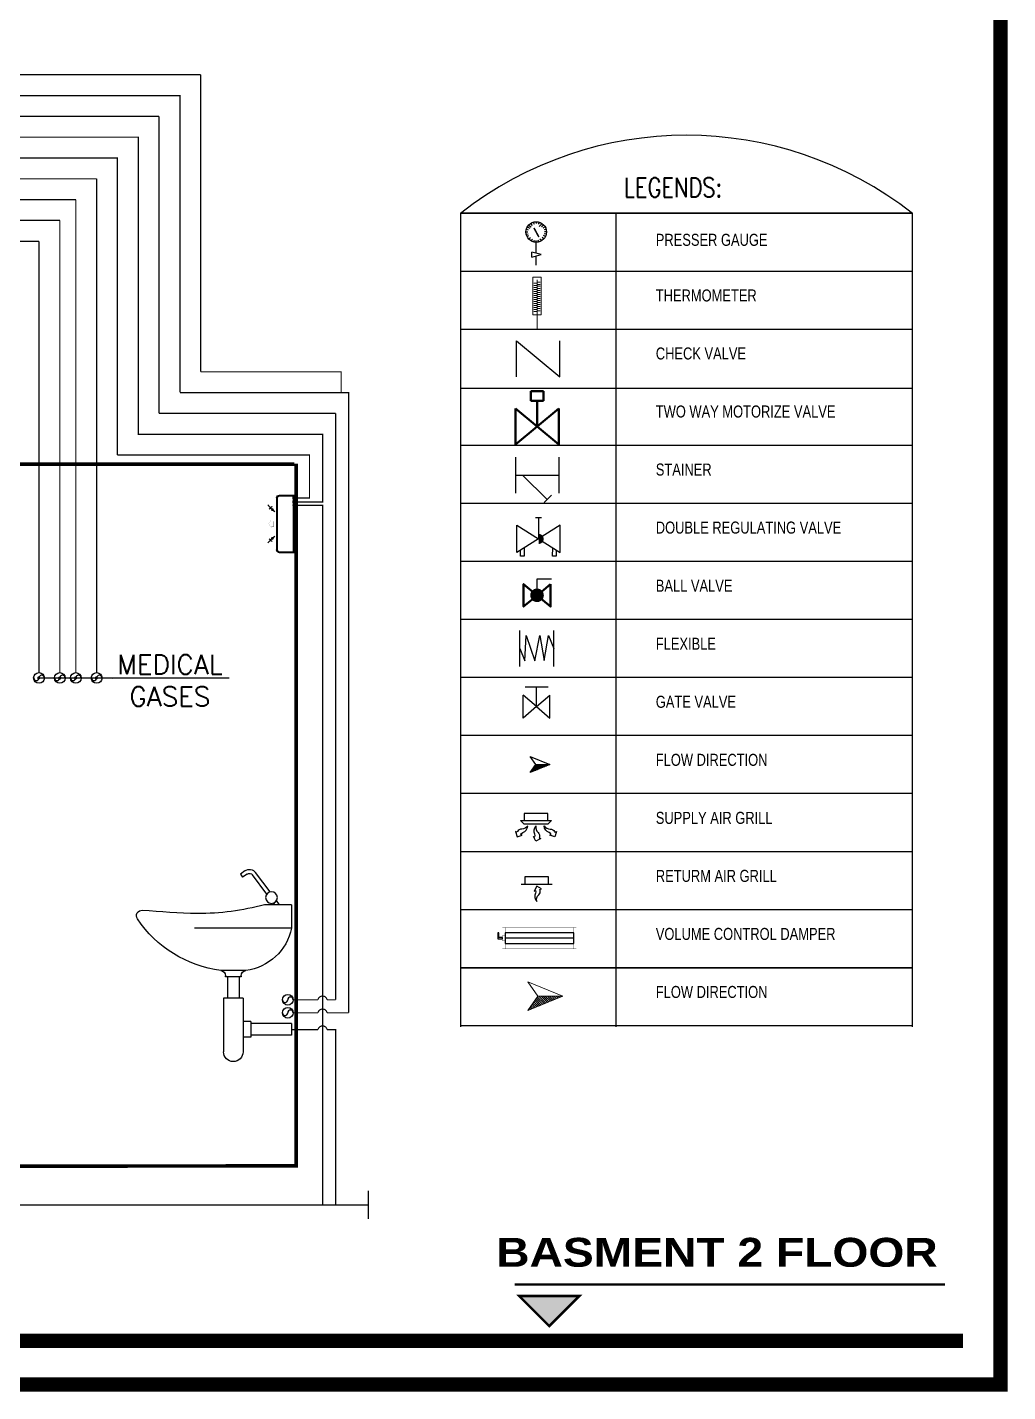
# Model space of a CAD drawing. Header units: inches. Extents: x -24112 to -17439, y -10663 to -8397.
# Drawn here: x -20898 to -20084, y -10663 to -9530 of the extents above; entities that cross this region are included whole.
import ezdxf
from ezdxf.lldxf.tags import DXFTag

# ---------------------------------------------------------------- set-up
doc = ezdxf.new("R2010")
doc.units = ezdxf.units.IN
doc.header["$LTSCALE"] = 300
doc.header["$MEASUREMENT"] = 0
doc.linetypes.add('CONTINUÏUS', pattern=[0])
doc.linetypes.add('HIDDEN', pattern=[0.375, 0.25, -0.125])
doc.layers.get('0').update_dxf_attribs({"linetype": 'CONTINUOUS'})
doc.layers.get('Defpoints').update_dxf_attribs({"color": 2, "linetype": 'CONTINUOUS'})
for name, color, linetype in [('A-TEXT', 252, 'CONTINUOUS'), ('AC-EA-DUCT', 8, 'CONTINUOUS'), ('AC-FA-DUCT', 8, 'CONTINUOUS'), ('AIR-DEVICES', 1, 'HIDDEN'), ('ch.w.ret.', 1, 'CONTINUOUS'), ('CHWS', 5, 'CONTINUOUS'), ('CI-PIPE', 153, 'CONTINUOUS'), ('COOLING WATER RETURN', 88, 'CONTINUOUS'), ('DUCT TEXT', 3, 'CONTINUOUS'), ('E-FIX', 4, 'CONTINUOUS'), ('Equipments', 1, 'CONTINUOUS'), ('FIXTURE', 1, 'CONTINUOUS'), ('M-AC-Grille', 3, 'CONTINUOUS'), ('M-TEXT', 3, 'CONTINUOUS'), ('MS-PL-TEXT', 3, 'CONTINUOUS'), ('P-N2O', 56, 'NO2_PIPE'), ('P-OX NEW', 180, 'OXYGEN_GAS'), ('P-VAC NEW', 211, 'VACCUM_GAS'), ('REF.PIPE', 5, 'CONTINUOUS'), ('S.A TEXT', 7, 'CONTINUOUS'), ('SA-DIM', 3, 'CONTINUOUS'), ('SA-LEADER', 30, 'CONTINUOUS'), ('SA-MA', 60, 'CONTINUOUS'), ('Smc_Units', 1, 'CONTINUOUS'), ('VALVE-', 1, 'CONTINUOUS'), ('VCD', 1, 'CONTINUOUS'), ('YH-CHWR', 4, 'CONTINUÏUS')]:
    doc.layers.add(name, color=color, linetype=linetype)
doc.layers.add('PIPE HANGER', color=1, linetype='CONTINUOUS', lineweight=5)
doc.styles.add('2nd Floor ELEC$0$SMC_DIMMING', font='simplex.shx', dxfattribs={"width": 0.8})
doc.styles.add('AB', font='ariblk.ttf')
doc.styles.add('ROMANS', font='romans')
doc.styles.add('SMC_TEXTING', font='simplex.shx', dxfattribs={"width": 0.8})
tags = doc.linetypes.add('CHLLID_WATER_SUPPLY', pattern='A,30.7,-5.08,["CHWS",Standard,S=2.54,R=0,X=-2.54,Y=-1.27],-10.46', length=46.24).pattern_tags.tags
tags[6] = DXFTag(74, 10)
tags = doc.linetypes.add('CONDENSATE_DRAIN', pattern='A,0.5,-0.2,["CD",Standard,S=0.1,R=0,X=-0.1,Y=-0.05],-0.2', length=0.9).pattern_tags.tags
tags[6] = DXFTag(74, 10)
tags = doc.linetypes.add('COOL_WATER', pattern='A,0.5,-0.2,["CW",Standard,S=0.1,R=0,X=-0.1,Y=-0.05],-0.2', length=0.9).pattern_tags.tags
tags[6] = DXFTag(74, 10)
tags = doc.linetypes.add('DRAINE', pattern='A,0.5,-0.2,["D",Standard,S=0.1,R=0,X=-0.1,Y=-0.05],-0.2', length=0.9).pattern_tags.tags
tags[6] = DXFTag(74, 10)
tags = doc.linetypes.add('HOT_WATER_RETURN', pattern='A,0.5,-0.2,["HWR",Standard,S=0.1,R=0,X=-0.1,Y=-0.05],-0.2', length=0.9).pattern_tags.tags
tags[6] = DXFTag(74, 10)
tags = doc.linetypes.add('HOT_WATER_SUPPLY', pattern='A,0.5,-0.2,["HW",Standard,S=0.1,R=0,X=-0.1,Y=-0.05],-0.2', length=0.9).pattern_tags.tags
tags[6] = DXFTag(74, 10)
tags = doc.linetypes.add('MA_LINE', pattern='A,0.5,-0.2,["MA",Standard,S=0.1,R=0,X=-0.1,Y=-0.05],-0.25', length=0.95).pattern_tags.tags
tags[6] = DXFTag(74, 10)
doc.linetypes.add('NO2_PIPE', pattern='A,0.5,-0.2,["N2O",Standard,S=0.1,R=0,X=-0.1,Y=-0.05],-0.25', length=0.95)
doc.linetypes.add('OXYGEN_GAS', pattern='A,0.5,-0.2,["OX",Standard,S=0.1,R=0,X=-0.1,Y=-0.05],-0.2', length=0.9)
tags = doc.linetypes.add('REFRIGERANT_RETURN', pattern='A,0.5,-0.2,["RR",Standard,S=0.1,R=0,X=-0.1,Y=-0.05],-0.2', length=0.9).pattern_tags.tags
tags[6] = DXFTag(74, 10)
tags = doc.linetypes.add('REFRIGERANT_SUPPLY', pattern='A,0.5,-0.2,["RS",Standard,S=0.1,R=0,X=-0.1,Y=-0.05],-0.2', length=0.9).pattern_tags.tags
tags[6] = DXFTag(74, 10)
doc.linetypes.add('VACCUM_GAS', pattern='A,0.5,-0.2,["VAC",Standard,S=0.1,R=0,X=-0.1,Y=-0.05],-0.25', length=0.95)
doc.dimstyles.new('2nd Floor ELEC$0$SMC_DOT_1-8', dxfattribs={"dimscale": 4, "dimtxt": 2, "dimasz": 0.66, "dimexe": 1.8, "dimexo": 0.625, "dimgap": 0.9, "dimtad": 0, "dimtih": 1, "dimtoh": 1, "dimdec": 0, "dimzin": 0, "dimdsep": 46, "dimlunit": 3, "dimtxsty": '2nd Floor ELEC$0$SMC_DIMMING', "dimcen": 0.09, "dimclrd": 34, "dimclre": 34, "dimclrt": 123, "dimadec": 0, "dimazin": 0, "dimtfac": 1, "dimtdec": 0, "dimtofl": 0, "dimtmove": 0, "dimatfit": 3, "dimldrblk": '2nd Floor ELEC$0$SMC_DOT', "dimfxl": 1, "dimtolj": 1, "dimtzin": 0, "dimarcsym": 0})

# ---------------------------------------------------------------- blocks, each defined once
blk = doc.blocks.new('A$C60FB6271')
at = {"linetype": 'ByBlock', "lineweight": 20}
for p, q in [((0, 4.35), (-0.29, 4.35)), ((0, 4.16), (-0.29, 4.16)), ((0, 3.98), (-0.29, 3.98)), ((0, 3.79), (-0.29, 3.79)), ((0, 4.26), (0.29, 4.26)), ((0, 4.07), (0.29, 4.07)), ((0, 3.88), (0.29, 3.88)), ((0, 3.6), (-0.29, 3.6)), ((0, 3.42), (-0.29, 3.42)), ((0, 3.23), (-0.29, 3.23)), ((0, 3.04), (-0.29, 3.04)), ((0, 2.85), (-0.29, 2.85)), ((0, 2.67), (-0.29, 2.67)), ((0, 3.7), (0.29, 3.7)), ((0, 3.51), (0.29, 3.51)), ((0, 3.32), (0.29, 3.32)), ((0, 3.14), (0.29, 3.14)), ((0, 2.95), (0.29, 2.95)), ((0, 2.76), (0.29, 2.76)), ((0, 2.57), (0.29, 2.57)), ((0, 2.48), (-0.29, 2.48)), ((0, 2.29), (-0.29, 2.29)), ((0, 2.11), (-0.29, 2.11)), ((0, 1.92), (-0.29, 1.92)), ((0, 1.73), (-0.29, 1.73)), ((0, 2.39), (0.29, 2.39)), ((0, 2.2), (0.29, 2.2)), ((0, 2.01), (0.29, 2.01)), ((0, 1.83), (0.29, 1.83)), ((0, 1.64), (0.29, 1.64))]:
    blk.add_line(p, q, dxfattribs=at)
at = {"layer": 'VALVE-', "lineweight": 20}
blk.add_line((0, 4.58), (0, 0), dxfattribs=at)
blk.add_lwpolyline([(-0.38, 4.82), (0.38, 4.82), (0.38, 1.33), (-0.38, 1.33)], close=True, dxfattribs=at)
blk = doc.blocks.new('flexible')
at = {"layer": 'Smc_Units', "lineweight": -3}
for p, q in [((0, 32), (0, -32)), ((60.4, 32), (60.4, -32)), ((9.1, -23.1), (0, 0)), ((17.2, 21.1), (9.1, -23.1)), ((24.4, -23.1), (17.2, 21.1)), ((33.5, 21.9), (24.4, -23.1)), ((48.8, -23.1), (33.5, 21.9)), ((51.4, 21.9), (48.8, -23.1)), ((60.4, 0), (51.4, 21.9))]:
    blk.add_line(p, q, dxfattribs=at)
blk = doc.blocks.new('TWO WAY VALVE')
at = {"lineweight": 50}
for p, q in [((-15, -18), (0, 0)), ((0, 0), (15, -18)), ((0, 0), (21.3, 0)), ((15, -18), (-15, -18))]:
    blk.add_line(p, q, dxfattribs=at)
blk.add_lwpolyline([(0, 0), (15, 18), (-15, 18), (0, 0)], dxfattribs=at)
blk.add_lwpolyline([(21.3, -5.2), (29.4, -5.2), (29.4, 5.2), (21.3, 5.2)], close=True, dxfattribs=at)
blk = doc.blocks.new('A$C5ECF5758')
at = {"color": 1}
for p, q in [((0, 0), (0, 295)), ((0, 295), (254, 295))]:
    blk.add_line(p, q, dxfattribs=at)
at = {"color": 1, "lineweight": 50}
for points in [[(0, 0), (-241, -200), (-241, 200)], [(241, 200), (0, 0), (241, -200)]]:
    blk.add_lwpolyline(points, close=True, dxfattribs=at)
at = {"color": 1, "linetype": 'HIDDEN', "const_width": 121}
blk.add_lwpolyline([(60, 1, 1), (-61, 1, 1)], format="xyb", close=True, dxfattribs=at)
blk = doc.blocks.new('NOT RETURN VALVE')
at = {"layer": 'Equipments', "color": 1, "lineweight": -3, "ltscale": 20}
for p, q in [((-18, -15), (-18, 15)), ((-18, 15), (18, -15)), ((18, -15), (18, 15))]:
    blk.add_line(p, q, dxfattribs=at)
blk = doc.blocks.new('AIRFLOW')
at = {"color": 1, "const_width": 0.1}
blk.add_lwpolyline([(2.5, 2.5), (0, 2.5), (0, -2.5), (2.5, -2.5), (2.5, -3.75), (5, 0), (2.5, 3.75)], close=True, dxfattribs=at)
blk = doc.blocks.new('A$C527C2674')
h = blk.add_hatch(color=100)
edge = h.paths.add_edge_path()
edge.add_arc((-20.7, 4.2), 7.48, 52.227, 75.9678)
edge.add_line((-18.9, 11.5), (-17.5, 12.9))
edge.add_arc((-10.2, 14.7), 7.48, 194.0322, 217.773)
h = blk.add_hatch(color=100)
edge = h.paths.add_edge_path()
edge.add_arc((-20.7, -4.2), 7.48, 284.0322, 307.773)
edge.add_arc((-10.2, -14.7), 7.48, 142.227, 165.9678)
edge.add_line((-17.5, -12.9), (-18.9, -11.5))
at = {"color": 100, "linetype": 'Continuous', "lineweight": 15}
for p, q in [((-17.5, 12.9), (-18.9, 11.5)), ((-17.5, -12.9), (-18.9, -11.5))]:
    blk.add_line(p, q, dxfattribs=at)
at = {"color": 1, "linetype": 'Continuous', "lineweight": 15}
for points in [[(-18.2, 12.2), (-18.9, 12.9, 0.209972), (-20.6, 12.3, -0.048271), (-19.5, 13.5, 0.048271), (-18.3, 14.6, -0.209972), (-20, 14), (-21.8, 15.8)], [(-18.2, -12.2), (-18.9, -12.9, -0.209972), (-20.6, -12.3, 0.048271), (-19.5, -13.5, -0.048271), (-18.3, -14.6, 0.209972), (-20, -14), (-21.8, -15.8)]]:
    blk.add_lwpolyline(points, format="xyb", dxfattribs=at)
at = {"color": 100, "linetype": 'Continuous', "lineweight": 15}
for points in [[(-18.9, 11.5, -0.103961), (-16.1, 10.1, -0.103961), (-17.5, 12.9, -0.103961)], [(-18.9, -11.5, 0.103961), (-16.1, -10.1, 0.103961), (-17.5, -12.9, 0.103961)]]:
    blk.add_lwpolyline(points, format="xyb", dxfattribs=at)
at = {"layer": 'AC-FA-DUCT', "color": 1}
for p, q in [((0, 24), (-12.1, 24)), ((0, 24), (0, -24)), ((-14.4, 21.6), (-14.4, -21.6)), ((-12.1, -24), (-6.1, -24)), ((-6.1, -24), (0, -24))]:
    blk.add_line(p, q, dxfattribs=at)
at = {"layer": 'AC-FA-DUCT', "color": 7}
blk.add_lwpolyline([(-13.7, 21.6), (-13.7, -21.6, 0.414214), (-12.1, -23.3), (-0.7, -23.3), (-0.7, 23.3), (-12.1, 23.3, 0.414214)], format="xyb", close=True, dxfattribs=at)
at = {"layer": 'AC-FA-DUCT', "color": 2}
for points in [[(-0.7, -15.2), (-0.7, -15.8), (0.2, -15.8), (0.2, -15.2)], [(-0.7, -17.5), (-0.7, -19.2), (0.5, -19.2), (0.5, -17.5)], [(-0.7, -20.8), (-0.7, -22.5), (0.5, -22.5), (0.5, -20.8)]]:
    blk.add_lwpolyline(points, close=True, dxfattribs=at)
at = {"layer": 'AC-FA-DUCT', "color": 1}
for centre, start, end in [((-12.1, 21.6), 90, 180), ((-12.1, -21.6), 180, 270)]:
    blk.add_arc(centre, 2.36, start, end, dxfattribs=at)
at = {"layer": 'AC-EA-DUCT', "color": 1, "xscale": 0.8388157894736888, "yscale": 0.8388157894736888, "zscale": 0.8388157894736888, "rotation": 180}
blk.add_blockref('AIRFLOW', (-16.8, 0), dxfattribs=at)
blk = doc.blocks.new('WBP-SV')
at = {"layer": 'FIXTURE', "lineweight": -3}
for p, q in [((2.78, 33.66), (4.63, 36.14)), ((3.2, 33.38), (5.03, 35.84)), ((5.71, 35.95), (6.3, 35.54)), ((6, 36.36), (6.59, 35.95)), ((6.59, 35.95), (6.3, 35.54)), ((0, 32), (3.5, 32)), ((0, 32), (0, 29)), ((1.55, 32), (1.95, 32.54)), ((2.17, 32), (2.34, 32.23)), ((0, 29), (12.48, 29)), ((5.89, 23.55), (9.11, 23.57)), ((6.5, 22.86), (6.5, 22.73)), ((8.5, 22.73), (8.5, 22.87)), ((6.5, 22.73), (8.5, 22.73)), ((6.75, 22.73), (6.75, 20)), ((8.25, 22.73), (8.25, 20)), ((6.25, 20), (6.25, 13.1)), ((6.25, 20), (8.75, 20)), ((8.75, 20), (8.75, 13.1)), ((0, 16.75), (5.25, 16.75)), ((5.25, 17), (5.25, 15)), ((5.25, 17), (6.25, 17)), ((0, 15.25), (5.25, 15.25)), ((5.25, 15), (6.25, 15))]:
    blk.add_line(p, q, dxfattribs=at)
blk.add_circle((2.59, 32.93), 0.75, dxfattribs=at)
for centre, radius, start, end in [((5.43, 35.54), 1, 55.2012, 143.367), ((5.43, 35.54), 0.5, 55.2012, 143.367), ((12, 63.24), 32.37, 254.7703, 270.1893), ((7.16, 38.69), 15.25, 277.3423, 326.1557), ((8.6, 149.68), 118.87, 271.6928, 275.1072), ((19.24, 30.59), 0.7, 326.1557, 95.1072), ((6.79, 30.44), 6.94, 191.9471, 262.5341), ((5.8, 22.86), 0.7, 0, 82.5341), ((9.2, 22.87), 0.7, 97.3423, 180), ((7.5, 13.1), 1.25, 180, 0)]:
    blk.add_arc(centre, radius, start, end, dxfattribs=at)
blk = doc.blocks.new('2nd Floor ELEC$0$SMC_DOT')
at = {"color": 0, "linetype": 'ByBlock', "lineweight": -2}
blk.add_line((-0.5, 0), (-1, 0), dxfattribs=at)
at = {"color": 0, "linetype": 'ByBlock', "const_width": 0.5}
blk.add_lwpolyline([(-0.25, 0, 1), (0.25, 0, 1)], format="xyb", close=True, dxfattribs=at)
blk = doc.blocks.new('CFRV')
at = {"layer": 'Equipments', "color": 1, "lineweight": -3}
blk.add_line((2.4, 17.5), (-2.7, 17.5), dxfattribs=at)
blk.add_lwpolyline([(-18, -11.4), (-18, 11.4), (18, -11.4), (18, 11.4)], close=True, dxfattribs=at)
at = {"layer": 'Equipments', "color": 1, "lineweight": -3, "ltscale": 0.03}
blk.add_lwpolyline([(0, 17.5), (0, 0), (2.1, 0)], dxfattribs=at)
at = {"layer": 'Equipments', "color": 1, "lineweight": -3}
blk.add_lwpolyline([(0, 2.1, 4.19, 4.19, -1), (0, -2.1, 0, 0, 0)], format="xyseb", dxfattribs=at)
for points in [[(-12.1, -7.6), (-12.1, -14.3), (-15, -14.3), (-15, -9.5)], [(14.6, -9.2), (14.6, -14.3), (11.6, -14.3), (11.7, -7.4)]]:
    blk.add_lwpolyline(points, dxfattribs=at)
blk = doc.blocks.new('STAINER')
at = {"layer": 'Equipments', "color": 1, "lineweight": -3}
for p, q in [((-14.8, 18), (15.1, 18)), ((0, 18), (0, -18)), ((0, 12), (20.4, -8.4)), ((22.8, -6), (16.8, -12.1)), ((-14.8, -18), (15.1, -18))]:
    blk.add_line(p, q, dxfattribs=at)
blk = doc.blocks.new('PRESSURE GAUGE')
at = {"layer": 'VALVE-'}
for p, q in [((-4.8, 34.6), (-3.3, 32.9)), ((-2.6, 35.7), (-1.7, 33.9)), ((0, 36.1), (0, 34.5)), ((0, 36.1), (0, 34.5)), ((2.6, 35.7), (1.7, 33.9)), ((4.8, 34.6), (2.5, 32)), ((-8.5, 27.5), (-6.9, 27.5)), ((-8.3, 25.6), (-6.6, 26)), ((-8.2, 29.8), (-6.6, 29.3)), ((-7.7, 23.8), (-6.1, 24.5)), ((-7.4, 31.7), (-5.4, 30.6)), ((-6.3, 33.3), (-4.3, 31.7)), ((-6.3, 21.8), (-4.8, 23)), ((6.3, 33.3), (4.3, 31.7)), ((6.3, 21.8), (4.8, 23)), ((7.4, 31.7), (5.4, 30.6)), ((7.7, 23.8), (6.1, 24.5)), ((8.2, 29.8), (6.6, 29.3)), ((8.3, 25.6), (6.6, 26)), ((8.5, 27.5), (6.9, 27.5)), ((-4.5, 20.3), (-3.1, 21.6)), ((-2.1, 19.3), (-1.5, 20.6)), ((0, 19), (0, 20.5)), ((0, 19), (0, 20.5)), ((0, 9.9), (0, 19)), ((2.1, 19.3), (1.5, 20.6)), ((4.5, 20.3), (3.1, 21.6)), ((-3.7, 6.6), (-3.7, 10.8)), ((4.2, 8.7), (-3.7, 10.8)), ((-3.7, 6.6), (4.2, 8.7)), ((0, 0), (0, 7.5))]:
    blk.add_line(p, q, dxfattribs=at)
at = {"layer": 'VALVE-', "const_width": 1.29}
blk.add_lwpolyline([(-1.9, 30.9), (2.2, 23.3)], dxfattribs=at)
at = {"layer": 'VALVE-'}
blk.add_circle((0, 27.5), 8.54, dxfattribs=at)
blk = doc.blocks.new('gate valve')
at = {"layer": 'Smc_Units', "lineweight": -3}
for p, q in [((-9.5, 16.4), (9.5, 16.4)), ((0, 0), (0, 16.4)), ((-11.1, -9.7), (-11.1, 9.6)), ((0, 0), (-11.1, 9.6)), ((0, 0), (11.1, 9.6)), ((11.1, -9.7), (11.1, 9.6)), ((0, 0), (-11.1, -9.7)), ((0, 0), (11.1, -9.7))]:
    blk.add_line(p, q, dxfattribs=at)
blk = doc.blocks.new('*U25')
at = {"linetype": 'Continuous'}
for points in [[(-18.75, -3.75), (-18.75, 3.75), (-45, 3.75), (-45, 37.5), (-52.5, 37.5), (-52.5, -3.75), (-18.75, -3.75)], [(482.6, 37.5), (0, 37.5), (0, -37.5), (482.6, -37.5)]]:
    blk.add_lwpolyline(points, close=True, dxfattribs=at)
at = {"linetype": 'Continuous', "const_width": 3.75}
blk.add_lwpolyline([(482.6, -75), (482.6, -75), (-18.75, -75), (0, -75), (0, 75), (-18.75, 75), (0, 75), (482.6, 75), (501.35, 75), (482.6, 75), (482.6, -75), (501.35, -75), (482.6, -75)], dxfattribs=at)
blk.add_lwpolyline([(0, -18.75), (0, 18.75), (-18.75, 18.75), (-18.75, -18.75)], close=True, dxfattribs=at)
at = {"linetype": 'Continuous'}
blk.add_lwpolyline([(482.6, 0), (0, 0)], dxfattribs=at)
blk = doc.blocks.new('AROW')
h = blk.add_hatch()
h.set_pattern_fill('ANSI31,_O', color=8, scale=33.381621)
h.set_pattern_definition([(45, (-361.5264, -565.2318), (-2.950546, 2.950546), [])])
h.paths.add_polyline_path([(34.3, 0), (-34.3, 0), (-61.1, 39.7)])
for p, q in [((-34.3, 0), (-61.1, 39.7)), ((34.3, 0), (-61.1, 39.7)), ((-61.1, -39.7), (-34.3, 0)), ((-61.1, -39.7), (34.3, 0)), ((-34.3, 0), (34.3, 0))]:
    blk.add_line(p, q)
blk = doc.blocks.new('sa')
at = {"color": 2, "ltscale": 10}
blk.add_lwpolyline([(402, 102), (439, 65), (439, 242), (262, 242), (299, 205, -0.193494), (225, 164, 0.295869), (0, 0, -0.253438), (222, 45, 0.276696), (384, 83)], format="xyb", close=True, dxfattribs=at)
blk = doc.blocks.new('SAG20')
at = {"layer": 'M-AC-Grille'}
for p, q in [((-325, -75), (325, -75)), ((-325, -75), (-250, -149)), ((250, -149), (-250, -149)), ((325, -75), (250, -149))]:
    blk.add_line(p, q, dxfattribs=at)
blk.add_lwpolyline([(250, -75), (250, 75), (-250, 75), (-250, -75)], dxfattribs=at)
for p, xscale, yscale, zscale, rotation in [((-172, -189), 0.6375000000000284, 0.6375000000000284, 0.6375000000000284, 196.1471408997782), ((0, -189), -0.6375000000000283, 0.6375, 0.6375, 118.8528591002218), ((172, -189), -0.6375000000000284, 0.6375000000000001, 0.6375, 163.8528591002218)]:
    blk.add_blockref('sa', p, dxfattribs=dict(at, xscale=xscale, yscale=yscale, zscale=zscale, rotation=rotation))
blk = doc.blocks.new('RAG48')
at = {"layer": 'M-AC-Grille'}
blk.add_line((-325, -75), (325, -75), dxfattribs=at)
blk.add_lwpolyline([(250, -75), (250, 75), (-250, 75), (-250, -75)], dxfattribs=at)
at = {"layer": 'M-AC-Grille', "xscale": 0.6375000000000415, "yscale": 0.6375000000000415, "zscale": 0.6375000000000415, "rotation": 61.14714089977676}
blk.add_blockref('sa', (0, -443), dxfattribs=at)

msp = doc.modelspace()

# ---------------------------------------------------------------- hatches: boundary and pattern name
at = {"layer": 'DUCT TEXT', "lineweight": -3}
h = msp.add_hatch(color=253, dxfattribs=at)
h.dxf.hatch_style = 1
h.paths.add_polyline_path([(-20489.9, -10583.5), (-20439.9, -10583.5), (-20464.9, -10608.5)])
at = {"layer": 'S.A TEXT', "lineweight": -3}
h = msp.add_hatch(dxfattribs=at)
h.set_pattern_fill('ANSI31,_O', color=1, scale=5)
h.set_pattern_definition([(45, (-26006.45096, 421.9426), (-0.441941738, 0.441941738), [])])
h.paths.add_polyline_path([(-20464.4, -10142.1), (-20476.1, -10142.1), (-20480.6, -10148.8)])

# ---------------------------------------------------------------- linework, layer by layer
at = {"layer": 'A-TEXT', "const_width": 3}
for points in [[(-20675, -10475.1), (-20675, -9892.2), (-20675, -9892.6), (-22108.6, -9893.4)], [(-20675, -9892.6), (-20675, -10475.5), (-22108.6, -10476.3)], [(-20675, -10475.1), (-20675, -9892.2)], [(-20675, -9892.2), (-20675, -10475.1)], [(-20675, -9892.2), (-20675, -10475.1)]]:
    msp.add_lwpolyline(points, dxfattribs=at)
at = {"layer": 'ch.w.ret.', "linetype": 'HOT_WATER_SUPPLY', "lineweight": -3, "ltscale": 0.2}
msp.add_line((-20678.8, -10357.2), (-20678.8, -10366.8), dxfattribs=at)
at = {"layer": 'ch.w.ret.', "linetype": 'HOT_WATER_SUPPLY', "lineweight": -3, "ltscale": 0.25, "const_width": 1}
for points in [[(-20771.6, -9591.8), (-20771.6, -9586.5), (-21505.6, -9586.5)], [(-20771.6, -9833), (-20771.6, -9591.8)], [(-20631.5, -10348.3), (-20631.5, -9833.2), (-20771.6, -9833.2)], [(-20677.6, -10348.3), (-20656.9, -10348.3)], [(-20649.4, -10348.3), (-20631.5, -10348.3), (-20631.5, -10348.3)]]:
    msp.add_lwpolyline(points, dxfattribs=at)
msp.add_lwpolyline([(-20656.9, -10348.3, -0.829654), (-20649.4, -10348.3, 0.634881)], format="xyb", dxfattribs=at)
at = {"layer": 'ch.w.ret.', "linetype": 'HOT_WATER_SUPPLY', "lineweight": -3, "ltscale": 0.2}
msp.add_circle((-20682, -10348.3), 4.46, dxfattribs=at)
for centre, start, end in [((-20679.8, -10348.3), 0, 180), ((-20684.3, -10348.3), 180, 0)]:
    msp.add_arc(centre, 2.23, start, end, dxfattribs=at)
at = {"layer": 'CI-PIPE', "linetype": 'DRAINE', "ltscale": 0.3, "const_width": 1}
for points in [[(-20656.9, -10362.3), (-20678.8, -10362.3)], [(-20642.3, -10507.9), (-20642.3, -10362.3), (-20649.4, -10362.3)]]:
    msp.add_lwpolyline(points, dxfattribs=at)
msp.add_lwpolyline([(-20656.9, -10362.3, -0.829654), (-20649.4, -10362.3, 0.634881)], format="xyb", dxfattribs=at)
at = {"layer": 'Defpoints', "lineweight": -3, "const_width": 12}
msp.add_lwpolyline([(-20090.2, -8402.5), (-24106.1, -8402.5), (-24106.1, -10657), (-20090.2, -10657)], close=True, dxfattribs=at)
at = {"layer": 'DUCT TEXT', "color": 253, "lineweight": -3}
for points, const_width in [([(-20493.5, -10573.9), (-20136.2, -10573.9)], 2), ([(-24106.1, -10620.8), (-20121.2, -10620.8)], 12)]:
    msp.add_lwpolyline(points, dxfattribs=dict(at, const_width=const_width))
at = {"layer": 'DUCT TEXT', "color": 253, "lineweight": -3, "const_width": 2}
msp.add_lwpolyline([(-20489.9, -10583.5), (-20439.9, -10583.5), (-20464.9, -10608.5)], close=True, dxfattribs=at)
at = {"layer": 'P-N2O', "ltscale": 0.25, "const_width": 1}
for points in [[(-21474.5, -9655.6), (-20840.7, -9655.6)], [(-20840.7, -10065.8), (-20840.7, -9655.6)]]:
    msp.add_lwpolyline(points, dxfattribs=at)
at = {"layer": 'P-N2O', "ltscale": 0.25}
msp.add_circle((-20840.7, -10070.2), 4.46, dxfattribs=at)
for centre, start, end in [((-20843, -10070.2), 180, 0), ((-20838.5, -10070.2), 0, 180)]:
    msp.add_arc(centre, 2.23, start, end, dxfattribs=at)
at = {"layer": 'P-OX NEW', "ltscale": 0.25, "const_width": 1}
for points in [[(-21474.4, -9707.5), (-20888.6, -9707.5), (-20888.6, -9707.5)], [(-20888.6, -10065.8), (-20888.6, -9707.5)]]:
    msp.add_lwpolyline(points, dxfattribs=at)
at = {"layer": 'P-OX NEW', "ltscale": 0.25}
msp.add_circle((-20888.6, -10070.2), 4.46, dxfattribs=at)
for centre, start, end in [((-20890.8, -10070.2), 180, 0), ((-20886.4, -10070.2), 0, 180)]:
    msp.add_arc(centre, 2.23, start, end, dxfattribs=at)
at = {"layer": 'P-VAC NEW', "ltscale": 0.25, "const_width": 1}
for points in [[(-21474.4, -9672.9), (-20858, -9672.9), (-20858, -9672.9)], [(-20858, -10065.8), (-20858, -9672.9)]]:
    msp.add_lwpolyline(points, dxfattribs=at)
at = {"layer": 'P-VAC NEW', "ltscale": 0.25}
msp.add_circle((-20858, -10070.2), 4.46, dxfattribs=at)
for centre, start, end in [((-20860.3, -10070.2), 180, 0), ((-20855.8, -10070.2), 0, 180)]:
    msp.add_arc(centre, 2.23, start, end, dxfattribs=at)
at = {"layer": 'REF.PIPE', "linetype": 'REFRIGERANT_SUPPLY', "ltscale": 0.25, "const_width": 1}
for points in [[(-20806.2, -9626.9), (-20806.2, -9621), (-21518, -9621)], [(-20806.2, -9861.8), (-20806.2, -9626.9)], [(-20676.3, -9924), (-20653.1, -9924), (-20653.1, -9918.3), (-20653.1, -9867.8), (-20806.2, -9867.8), (-20806.2, -9861.8)]]:
    msp.add_lwpolyline(points, dxfattribs=at)
at = {"layer": 'REF.PIPE', "linetype": 'REFRIGERANT_RETURN', "ltscale": 0.25, "const_width": 1}
for points in [[(-20823.5, -9645.6), (-20823.5, -9638.3), (-21485.3, -9638.3)], [(-20823.5, -9885.1), (-20823.5, -9645.6)], [(-20676.3, -9920.7), (-20664, -9920.7), (-20664, -9885.1), (-20668.8, -9885.1), (-20823.5, -9885.1)]]:
    msp.add_lwpolyline(points, dxfattribs=at)
at = {"layer": 'S.A TEXT', "lineweight": -3}
for p, q in [((-20538.6, -9684.3), (-20538.6, -10360.1)), ((-20163.3, -10360.1), (-20163.3, -9684.3))]:
    msp.add_line(p, q, dxfattribs=at)
for points in [[(-20538.6, -9684.3), (-20163.3, -9684.3)], [(-20163.3, -9684.3), (-20538.6, -9684.3)], [(-20409.6, -9684.3), (-20409.6, -10360.1)], [(-20163.3, -9732.5), (-20538.6, -9732.5)], [(-20163.3, -9780.7), (-20538.6, -9780.7)], [(-20163.3, -9780.7), (-20538.6, -9780.7)], [(-20163.3, -9780.7), (-20538.6, -9780.7)], [(-20163.3, -9829.9), (-20538.6, -9829.9)], [(-20163.3, -9829.9), (-20538.6, -9829.9)], [(-20163.3, -9877.1), (-20538.6, -9877.1)], [(-20163.3, -9925.3), (-20538.6, -9925.3)], [(-20163.3, -9973.5), (-20538.6, -9973.5)], [(-20163.3, -10021.7), (-20538.6, -10021.7)], [(-20163.3, -10069.9), (-20538.6, -10069.9)], [(-20163.3, -10069.9), (-20538.6, -10069.9)], [(-20163.3, -10118.1), (-20538.6, -10118.1)], [(-20163.3, -10166.3), (-20538.6, -10166.3)], [(-20163.3, -10214.5), (-20538.6, -10214.5)], [(-20163.3, -10262.7), (-20538.6, -10262.7)], [(-20163.3, -10310.9), (-20538.6, -10310.9)], [(-20538.6, -10310.9), (-20163.3, -10310.9)], [(-20163.3, -10359.1), (-20538.6, -10359.1)]]:
    msp.add_lwpolyline(points, dxfattribs=at)
at = {"layer": 'S.A TEXT', "color": 1, "lineweight": -3}
msp.add_lwpolyline([(-20476.1, -10142.1), (-20480.6, -10135.3), (-20464.4, -10142.1)], dxfattribs=at)
msp.add_lwpolyline([(-20476.1, -10142.1), (-20464.4, -10142.1), (-20480.6, -10148.8)], close=True, dxfattribs=at)
at = {"layer": 'S.A TEXT', "lineweight": -3}
msp.add_arc((-20351, -9923.5), 304, 51.8805, 128.1195, dxfattribs=at)
at = {"layer": 'SA-LEADER', "color": 11, "linetype": 'HOT_WATER_RETURN', "lineweight": -3, "ltscale": 0.25, "true_color": 0xf27172, "const_width": 1}
for points in [[(-20754.3, -9569.2), (-20754.3, -9569.2), (-21505.6, -9569.2)], [(-20754.3, -9815.9), (-20754.3, -9569.2)], [(-20637.7, -9833.2), (-20637.7, -9815.9), (-20754.3, -9815.9), (-20754.3, -9815.9)]]:
    msp.add_lwpolyline(points, dxfattribs=at)
at = {"layer": 'SA-LEADER', "linetype": 'CONDENSATE_DRAIN', "lineweight": -3, "ltscale": 0.25, "const_width": 1}
msp.add_lwpolyline([(-20676.7, -9926.8), (-20676.7, -9926.8), (-20653.1, -9926.8), (-20653.1, -10507.8)], dxfattribs=at)
at = {"layer": 'SA-LEADER', "color": 105, "linetype": 'DRAINE', "lineweight": -3, "const_width": 1}
msp.add_lwpolyline([(-20615.2, -10496.1), (-20615.2, -10519.7)], dxfattribs=at)
at = {"layer": 'SA-LEADER', "color": 105, "linetype": 'DRAINE', "lineweight": -3, "ltscale": 0.25, "const_width": 1}
msp.add_lwpolyline([(-20615.2, -10507.9), (-24084.5, -10507.9)], dxfattribs=at)
at = {"layer": 'SA-MA', "linetype": 'MA_LINE', "ltscale": 0.25, "const_width": 1}
for points in [[(-21474.4, -9690.2), (-20871.3, -9690.2), (-20871.3, -9690.2)], [(-20871.3, -10065.8), (-20871.3, -9690.2)]]:
    msp.add_lwpolyline(points, dxfattribs=at)
at = {"layer": 'SA-MA', "linetype": 'MA_LINE', "ltscale": 0.25}
msp.add_circle((-20871.3, -10070.2), 4.46, dxfattribs=at)
for centre, start, end in [((-20873.6, -10070.2), 180, 0), ((-20869.1, -10070.2), 0, 180)]:
    msp.add_arc(centre, 2.23, start, end, dxfattribs=at)
at = {"layer": 'YH-CHWR', "linetype": 'COOL_WATER', "ltscale": 0.25, "const_width": 1}
for points in [[(-20788.9, -9603.7), (-21492.8, -9603.7)], [(-20788.9, -9850.5), (-20788.9, -9603.7)], [(-20642.3, -9850.5), (-20788.9, -9850.5)], [(-20642.3, -10337.5), (-20642.3, -9850.5), (-20642.3, -9850.5)], [(-20677.6, -10337.5), (-20656.9, -10337.5)], [(-20649.4, -10337.5), (-20642.3, -10337.5), (-20642.3, -10337.5)]]:
    msp.add_lwpolyline(points, dxfattribs=at)
msp.add_lwpolyline([(-20656.9, -10337.5, -0.829654), (-20649.4, -10337.5, 0.634881)], format="xyb", dxfattribs=at)
at = {"layer": 'YH-CHWR', "linetype": 'COOL_WATER', "ltscale": 0.2}
msp.add_circle((-20682, -10337.5), 4.46, dxfattribs=at)
for centre, start, end in [((-20684.3, -10337.5), 180, 0), ((-20679.8, -10337.5), 0, 180)]:
    msp.add_arc(centre, 2.23, start, end, dxfattribs=at)

# ---------------------------------------------------------------- block references
at = {"layer": 'AIR-DEVICES', "color": 1, "lineweight": -3, "ltscale": 20, "rotation": 90}
msp.add_blockref('TWO WAY VALVE', (-20475, -9861.3), dxfattribs=at)
at = {"layer": 'CHWS', "linetype": 'CHLLID_WATER_SUPPLY', "lineweight": -3, "ltscale": 0.03, "xscale": 0.4670622039532719, "yscale": 0.4670622039532719, "zscale": 0.4670622039532719, "rotation": 180}
msp.add_blockref('flexible', (-20461.2, -10045.8), dxfattribs=at)
at = {"layer": 'COOLING WATER RETURN', "lineweight": -3}
msp.add_blockref('NOT RETURN VALVE', (-20474.1, -9805.1), dxfattribs=at)
at = {"layer": 'E-FIX', "xscale": -1, "rotation": 180}
msp.add_blockref('A$C527C2674', (-20676.8, -9942.3), dxfattribs=at)
at = {"layer": 'Equipments', "color": 1, "lineweight": -3, "xscale": -8.990436914858133, "yscale": 8.990436914858133, "zscale": 8.990436914858133}
msp.add_blockref('A$C60FB6271', (-20475, -9780.7), dxfattribs=at)
at = {"layer": 'Equipments', "color": 1, "lineweight": -3, "ltscale": 20, "xscale": 0.04666666666666666, "yscale": 0.04666666666666666, "zscale": 0.04666666666666666}
msp.add_blockref('A$C5ECF5758', (-20475, -10001.6), dxfattribs=at)
at = {"layer": 'FIXTURE', "ltscale": 0.05, "xscale": -6.462573255814143, "yscale": 6.462573255814143, "zscale": 6.462573255814143}
msp.add_blockref('WBP-SV', (-20678.8, -10465.4), dxfattribs=at)
at = {"layer": 'PIPE HANGER', "xscale": -0.3023622047244094, "yscale": 0.3023622047244094, "zscale": 0.3023622047244094, "rotation": 180}
msp.add_blockref('AROW', (-20464.1, -10334.5), dxfattribs=at)
at = {"layer": 'SA-DIM', "xscale": 0.03937007874015748, "yscale": 0.03937007874015748, "zscale": 0.03937007874015748}
msp.add_blockref('SAG20', (-20475.9, -10185.7), dxfattribs=at)
at = {"layer": 'SA-LEADER', "lineweight": -3}
for name, p in [('PRESSURE GAUGE', (-20475.7, -9727.3)), ('CFRV', (-20473.7, -9954.7)), ('gate valve', (-20475.4, -10094))]:
    msp.add_blockref(name, p, dxfattribs=at)
at = {"layer": 'SA-LEADER', "lineweight": -3, "xscale": -1, "rotation": 90}
msp.add_blockref('STAINER', (-20475, -9901.7), dxfattribs=at)
at = {"layer": 'SA-LEADER', "lineweight": -3, "xscale": 0.03937007874015748, "yscale": 0.03937007874015748, "zscale": 0.03937007874015748}
msp.add_blockref('RAG48', (-20475.3, -10238.4), dxfattribs=at)
at = {"layer": 'VCD', "ltscale": 100, "xscale": 0.1181102362204724, "yscale": 0.1181102362204724, "zscale": 0.1181102362204724}
msp.add_blockref('*U25', (-20501.5, -10286.3), dxfattribs=at)

# ---------------------------------------------------------------- texts
at = {"layer": 'DUCT TEXT', "color": 253, "lineweight": -3, "insert": (-20142.3, -10547.4), "char_height": 24, "width": 495.337, "attachment_point": 6, "style": 'AB'}
msp.add_mtext('BASMENT 2 FLOOR', dxfattribs=at)
at = {"layer": 'M-TEXT', "color": 7, "lineweight": -3, "insert": (-20779.9, -10051), "char_height": 16, "width": 137.507, "attachment_point": 2, "style": 'ROMANS'}
msp.add_mtext('MEDICAL GASES', dxfattribs=at)
at = {"layer": 'MS-PL-TEXT', "color": 7, "lineweight": -3, "width": 0.8}
for s, p in [('PRESSER GAUGE', (-20376.4, -9711.3)), ('THERMOMETER', (-20376.4, -9757.5)), ('CHECK VALVE', (-20376.4, -9805.7)), ('TWO WAY MOTORIZE VALVE', (-20376.4, -9853.9)), ('STAINER', (-20376.4, -9902.1)), ('DOUBLE REGULATING VALVE', (-20376.4, -9950.3)), ('BALL VALVE', (-20376.4, -9998.6)), ('FLEXIBLE', (-20376.4, -10046.8)), ('GATE VALVE', (-20376.4, -10095)), ('FLOW DIRECTION', (-20376.4, -10143.2)), ('SUPPLY AIR GRILL', (-20376.4, -10191.4)), ('RETURM AIR GRILL', (-20376.4, -10239.6)), ('VOLUME CONTROL DAMPER', (-20376.4, -10287.8)), ('FLOW DIRECTION', (-20376.4, -10336))]:
    msp.add_text(s, height=10, dxfattribs=at).set_placement(p)
at = {"layer": 'S.A TEXT', "lineweight": -3, "insert": (-20409.4, -9662.8), "char_height": 16, "width": 98.675, "attachment_point": 4, "style": 'SMC_TEXTING'}
msp.add_mtext('\\pi6.36593;LEGENDS:', dxfattribs=at)

# ---------------------------------------------------------------- leaders
at = {"layer": 'SA-LEADER', "lineweight": -3}
for points in [[(-20888.8, -10070.2), (-20730.8, -10070.2)], [(-20871.3, -10070.2), (-20827.4, -10070.3)], [(-20858.2, -10070.2), (-20730.8, -10070.2)], [(-20841, -10070.2), (-20819.8, -10070.2)]]:
    msp.add_leader(points, dimstyle='2nd Floor ELEC$0$SMC_DOT_1-8', override={"dimgap": 0.9, "dimtad": 0}, dxfattribs=at)

doc.saveas('drawing.dxf')
